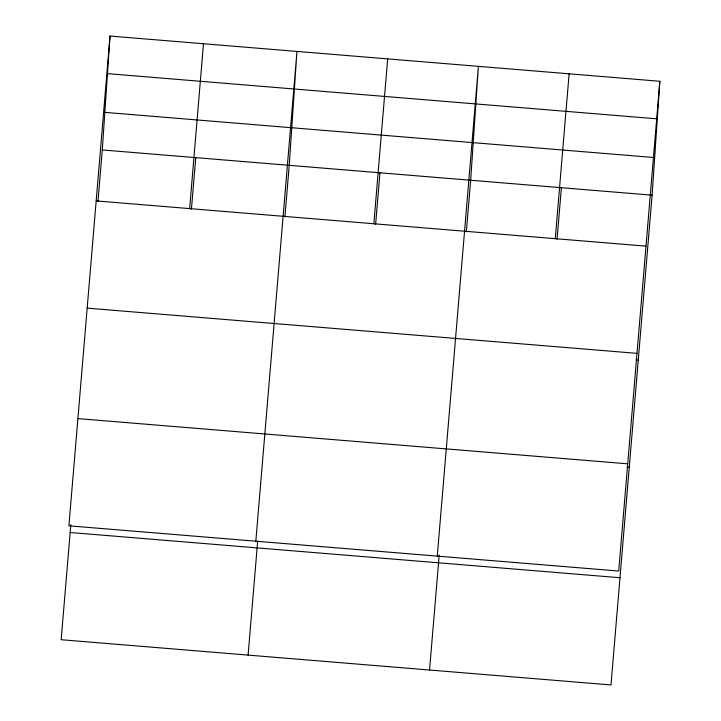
<?xml version="1.0" encoding="UTF-8"?>
<svg xmlns="http://www.w3.org/2000/svg" width="721" height="721" viewBox="0 0 721 721"><rect width="100%" height="100%" fill="white"/><g stroke="black" fill="none" stroke-linecap="round" stroke-linejoin="round"><path stroke-width="1.08" d="M97.957 201.547L102.283 149.95L110.016 36.05L659.841 81.275L652.108 195.175L610.984 684.95L61.159 639.725L70.82 524.699M110.016 36.05L68.892 525.825L618.717 571.05L659.841 81.275M189.641 208.603L203.484 43.738M191.425 209.234L195.751 157.638M255.829 541.201L296.962 51.425L289.229 165.325L284.894 216.922M248.096 655.101L257.667 541.192M373.839 223.753L387.682 58.888M375.614 224.384L379.949 172.788M437.268 556.125L478.402 66.35L470.669 180.25L466.334 231.847M429.545 670.025L439.197 554.999M555.278 238.678L569.121 73.812M557.054 239.309L561.389 187.712M107.465 73.641L657.291 118.857M104.833 112.368L654.659 157.584M102.283 149.95L652.108 195.175M96.172 200.916L645.998 246.14M87.169 308.137L636.994 353.362M636.03 359.86L638.265 360.04M77.895 418.604L627.721 463.828M627.027 467.082L629.262 467.262M70.162 532.513L619.988 577.728"/></g></svg>
